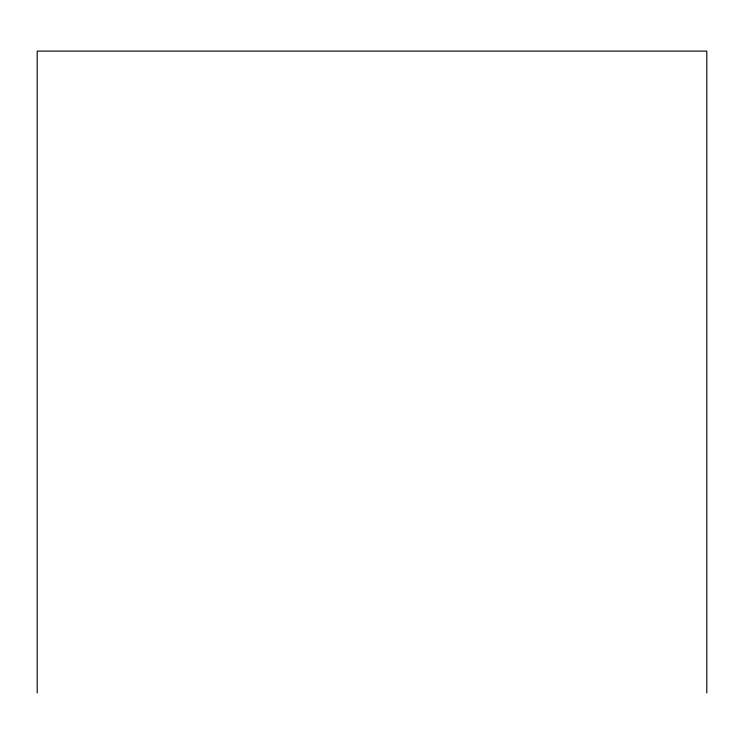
<?xml version="1.0" encoding="UTF-8"?>
<svg xmlns="http://www.w3.org/2000/svg" width="744" height="744" viewBox="0 0 744 744"><rect width="100%" height="100%" fill="white"/><g stroke="black" fill="none" stroke-linecap="round" stroke-linejoin="round"><path stroke-width="1.12" d="M706.8 692.896L706.8 51.104L37.2 51.104L37.2 692.896"/></g></svg>
